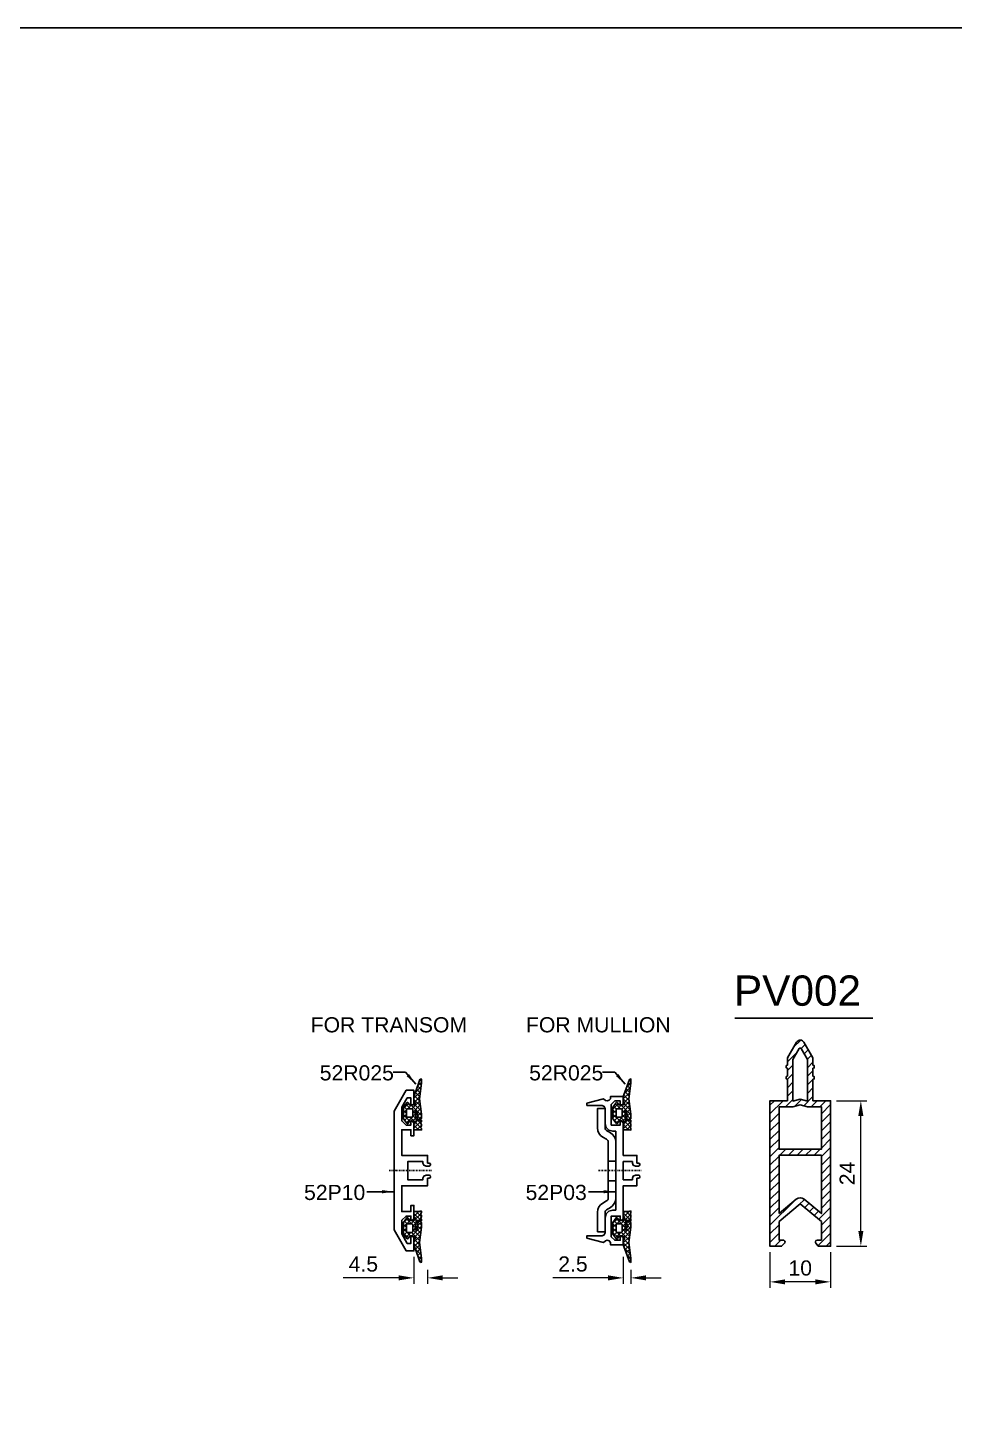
# Model space of a CAD drawing. Header units: millimetres. Extents: x 22319 to 27873, y 35287 to 39437.
# Drawn here: x 25878.4 to 26183.9, y 38976 to 39437 of the extents above; entities that cross this region are included whole.
import ezdxf

# ---------------------------------------------------------------- set-up
doc = ezdxf.new("R2010")
doc.units = ezdxf.units.MM
doc.header["$LTSCALE"] = 0.5
doc.linetypes.add('NEWDOT', pattern=[2, 1, -0.5, 0, -0.5])
for name, color, linetype in [('1', 1, 'Continuous'), ('22', 2, 'NEWDOT'), ('6', 6, 'Continuous'), ('arceringen', 6, 'Continuous'), ('FYLLD', 6, 'Continuous'), ('LIST', 2, 'Continuous'), ('MATT', 1, 'Continuous'), ('rubbers', 1, 'Continuous')]:
    doc.layers.add(name, color=color, linetype=linetype)
doc.layers.add('AM_5', color=3, linetype='Continuous', lineweight=18)
doc.layers.add('AM_6', color=2, linetype='Continuous', lineweight=20)
doc.styles.add('Border', font='ARIAL.TTF')
doc.styles.add('ROMANS', font='simplex.shx')
doc.styles.get("Standard").update_dxf_attribs({"font": 'ARIAL.TTF'})
doc.dimstyles.new('SBS_DIN$0', dxfattribs={"dimscale": 2, "dimtxt": 2.5, "dimasz": 2.5, "dimexe": 1, "dimexo": 1, "dimgap": 1, "dimtad": 1, "dimrnd": 0.5, "dimdsep": 46, "dimtxsty": 'Standard', "dimcen": 0, "dimclrd": 256, "dimclre": 256, "dimclrt": 2, "dimadec": 0, "dimazin": 2, "dimtp": 0.1, "dimtm": 0.1, "dimtfac": 0.71, "dimtofl": 0, "dimtmove": 0, "dimatfit": 3, "dimfxl": 0, "dimlwd": -1, "dimlwe": -1, "dimarcsym": 0})
doc.dimstyles.get("Standard").update_dxf_attribs({"dimtxt": 0.18, "dimasz": 0.18, "dimexe": 0.18, "dimexo": 0.0625, "dimgap": 0.09, "dimtad": 0, "dimtih": 1, "dimtoh": 1, "dimdec": 4, "dimzin": 0, "dimdsep": 46, "dimtxsty": 'Standard', "dimcen": 0.09, "dimadec": 0, "dimazin": 0, "dimtfac": 1, "dimtdec": 4, "dimtofl": 0, "dimtmove": 0, "dimatfit": 0, "dimfxl": 0, "dimtolj": 1, "dimtzin": 0, "dimarcsym": 0})

# ---------------------------------------------------------------- blocks, each defined once
blk = doc.blocks.new('*D310')
at = {"layer": 'AM_5'}
for p, q in [((26123.1938272351, 39033.018241354), (26123.1938272351, 39021.2406884341)), ((26143.1938272351, 39033.018241354), (26143.1938272351, 39021.2406884341)), ((26138.1938272351, 39023.2406884341), (26128.1938272351, 39023.2406884341))]:
    blk.add_line(p, q, dxfattribs=at)
for points in [[(26128.1938272351, 39024.07402176744), (26128.1938272351, 39022.40735510077), (26123.1938272351, 39023.2406884341)], [(26138.1938272351, 39024.07402176744), (26138.1938272351, 39022.40735510077), (26143.1938272351, 39023.2406884341)]]:
    blk.add_solid(points, dxfattribs=at)
at = {"layer": 'Defpoints', "color": 0}
for p in [(26123.1938272351, 39035.018241354), (26143.1938272351, 39035.018241354), (26123.1938272351, 39023.2406884341)]:
    blk.add_point(p, dxfattribs=at)
at = {"layer": 'AM_5', "color": 2, "insert": (26133.1938272351, 39027.79355337271), "char_height": 5, "attachment_point": 5}
blk.add_mtext('10', dxfattribs=at)
blk = doc.blocks.new('*D311')
at = {"layer": 'AM_5'}
for p, q in [((26145.1938272351, 39083.018241354), (26155.1938272351, 39083.018241354)), ((26153.1938272351, 39040.018241354), (26153.1938272351, 39078.018241354)), ((26145.1938272351, 39035.018241354), (26155.1938272351, 39035.018241354))]:
    blk.add_line(p, q, dxfattribs=at)
for points in [[(26152.36049390177, 39078.018241354), (26154.02716056844, 39078.018241354), (26153.1938272351, 39083.018241354)], [(26152.36049390177, 39040.018241354), (26154.02716056844, 39040.018241354), (26153.1938272351, 39035.018241354)]]:
    blk.add_solid(points, dxfattribs=at)
at = {"layer": 'Defpoints', "color": 0}
for p in [(26143.1938272351, 39083.018241354), (26153.1938272351, 39083.018241354), (26143.1938272351, 39035.018241354)]:
    blk.add_point(p, dxfattribs=at)
at = {"layer": 'AM_5', "color": 2, "insert": (26148.6835953115, 39059.01824135401), "char_height": 5, "attachment_point": 5, "rotation": 90}
blk.add_mtext('24', dxfattribs=at)
blk = doc.blocks.new('52R025')
at = {"layer": 'arceringen'}
h = blk.add_hatch(dxfattribs=at)
h.set_pattern_fill('ANSI37', color=256, scale=8, style=0)
h.set_pattern_definition([(45, (-946.5391729876393, 440.8052833423931), (-0.7071067811865475, 0.7071067811865476), []), (135, (-946.5391729876393, 440.8052833423931), (-0.7071067811865476, -0.7071067811865475), [])])
h.paths.add_polyline_path([(4.100000000000364, -2.200000000000045), (4.299999999999272, -2.399999999999977), (6.700000000000728, -2.399999999999977), (6.899999999999636, -2.200000000000045), (6.899999999999636, -0.6000000000000227), (6.700000000000728, -0.3999999999999773), (4.299999999999272, -0.3999999999999773), (4.100000000000364, -0.6000000000000227)], flags=16)
h.paths.add_polyline_path([(-5.790000000000873, 2.220000000000027), (-5.590000000000146, 2.009999999999991), (-1.3799999999992, 0.5499999999999545), (0, 0), (1.799999999999272, 0), (2.049999999999272, 0.42999999999995), (2.549999999999272, 0.42999999999995), (2.799999999999272, 0), (2.799999999999272, -1.5), (2.149999999999636, -1.879999999999995), (2, -2.120000000000005), (2.1299999999992, -2.379999999999995), (3.579999999999927, -3.399999999999977), (7.420000000000073, -3.399999999999977), (8.8700000000008, -2.379999999999995), (9, -2.120000000000005), (8.850000000000364, -1.879999999999995), (8.200000000000728, -1.5), (8.200000000000728, 0), (8.450000000000728, 0.42999999999995), (8.950000000000728, 0.42999999999995), (9.200000000000728, 0), (11, 0), (11, 1.899999999999977), (11.07999999999993, 2.059999999999945), (11.1200000000008, 2.5), (10.63999999999942, 2.5), (10.34000000000015, 2.340000000000032), (10.05999999999949, 2.340000000000032), (9.760000000000218, 2.5), (9.239999999999782, 2.5), (8.94000000000051, 2.340000000000032), (8.659999999999854, 2.340000000000032), (8.360000000000582, 2.5), (7.8799999999992, 2.5), (7.920000000000073, 2.059999999999945), (8, 1.899999999999977), (8, 0.7999999999999545), (4.930000000000291, 0.5599999999999454), (4.760000000000218, 0.8799999999999955), (6.299999999999272, 1.340000000000032), (6.559999999999491, 1.259999999999991), (7.159999999999854, 1.059999999999945), (7.700000000000728, 1.399999999999977), (7.790000000000873, 2.029999999999973), (7.350000000000364, 2.5), (5.829999999999927, 2.5), (0.8299999999999272, 1.870000000000005), (-4.409999999999854, 2.5), (-5.719999999999345, 2.5)])
at = {"color": 0, "linetype": 'ByBlock'}
for points in [[(-5.790000000000873, 2.220000000000027), (-5.590000000000146, 2.009999999999991), (-1.3799999999992, 0.5499999999999545), (0, 0), (1.799999999999272, 0), (2.049999999999272, 0.42999999999995), (2.549999999999272, 0.42999999999995), (2.799999999999272, 0), (2.799999999999272, -1.5), (2.149999999999636, -1.879999999999995), (2, -2.120000000000005), (2.1299999999992, -2.379999999999995), (3.579999999999927, -3.399999999999977), (7.420000000000073, -3.399999999999977), (8.8700000000008, -2.379999999999995), (9, -2.120000000000005), (8.850000000000364, -1.879999999999995), (8.200000000000728, -1.5), (8.200000000000728, 0), (8.450000000000728, 0.42999999999995), (8.950000000000728, 0.42999999999995), (9.200000000000728, 0), (11, 0), (11, 1.899999999999977), (11.07999999999993, 2.059999999999945), (11.1200000000008, 2.5), (10.63999999999942, 2.5), (10.34000000000015, 2.340000000000032), (10.05999999999949, 2.340000000000032), (9.760000000000218, 2.5), (9.239999999999782, 2.5), (8.94000000000051, 2.340000000000032), (8.659999999999854, 2.340000000000032), (8.360000000000582, 2.5), (7.8799999999992, 2.5), (7.920000000000073, 2.059999999999945), (8, 1.899999999999977), (8, 0.7999999999999545), (4.930000000000291, 0.5599999999999454), (4.760000000000218, 0.8799999999999955), (6.299999999999272, 1.340000000000032), (6.559999999999491, 1.259999999999991), (7.159999999999854, 1.059999999999945), (7.700000000000728, 1.399999999999977), (7.790000000000873, 2.029999999999973), (7.350000000000364, 2.5), (5.829999999999927, 2.5), (0.8299999999999272, 1.870000000000005), (-4.409999999999854, 2.5), (-5.719999999999345, 2.5)], [(4.100000000000364, -2.200000000000045), (4.299999999999272, -2.399999999999977), (6.700000000000728, -2.399999999999977), (6.899999999999636, -2.200000000000045), (6.899999999999636, -0.6000000000000227), (6.700000000000728, -0.3999999999999773), (4.299999999999272, -0.3999999999999773), (4.100000000000364, -0.6000000000000227)]]:
    blk.add_lwpolyline(points, close=True, dxfattribs=at)
blk = doc.blocks.new('*D458')
at = {"layer": 'AM_5'}
for p, q in [((26074.82156078167, 39031.45659532154), (26074.82156078167, 39022.56503019496)), ((26077.32156078167, 39027.24035532153), (26077.32156078167, 39022.56503019496)), ((26069.82156078167, 39024.56503019496), (26051.5957763342, 39024.56503019496)), ((26082.32156078167, 39024.56503019496), (26087.32156078167, 39024.56503019496))]:
    blk.add_line(p, q, dxfattribs=at)
for points in [[(26069.82156078167, 39025.39836352829), (26069.82156078167, 39023.73169686162), (26074.82156078167, 39024.56503019496)], [(26082.32156078167, 39025.39836352829), (26082.32156078167, 39023.73169686162), (26077.32156078167, 39024.56503019496)]]:
    blk.add_solid(points, dxfattribs=at)
at = {"layer": 'Defpoints', "color": 0}
for p in [(26074.82156078167, 39033.45659532154), (26077.32156078167, 39029.24035532153), (26074.82156078167, 39024.56503019496)]:
    blk.add_point(p, dxfattribs=at)
at = {"layer": 'AM_5', "color": 2, "insert": (26058.20866855794, 39029.11789513357), "char_height": 5, "attachment_point": 5}
blk.add_mtext('2.5', dxfattribs=at)
blk = doc.blocks.new('*D459')
at = {"layer": 'AM_5'}
for p, q in [((26005.72859836276, 39031.45659532154), (26005.72859836276, 39022.56503019496)), ((26010.22859836276, 39027.24035532153), (26010.22859836276, 39022.56503019496)), ((26000.72859836276, 39024.56503019496), (25982.38685211447, 39024.56503019496)), ((26015.22859836276, 39024.56503019496), (26020.22859836276, 39024.56503019496))]:
    blk.add_line(p, q, dxfattribs=at)
for points in [[(26000.72859836276, 39025.39836352829), (26000.72859836276, 39023.73169686162), (26005.72859836276, 39024.56503019496)], [(26015.22859836276, 39025.39836352829), (26015.22859836276, 39023.73169686162), (26010.22859836276, 39024.56503019496)]]:
    blk.add_solid(points, dxfattribs=at)
at = {"layer": 'Defpoints', "color": 0}
for p in [(26005.72859836276, 39033.45659532154), (26010.22859836276, 39029.24035532153), (26005.72859836276, 39024.56503019496)]:
    blk.add_point(p, dxfattribs=at)
at = {"layer": 'AM_5', "color": 2, "insert": (25989.05772523861, 39029.10766320996), "char_height": 5, "attachment_point": 5}
blk.add_mtext('4.5', dxfattribs=at)

msp = doc.modelspace()

# ---------------------------------------------------------------- hatches: boundary and pattern name
at = {"layer": 'FYLLD'}
h = msp.add_hatch(dxfattribs=at)
h.set_pattern_fill('USER', color=256, scale=2, angle=45, pattern_type=0)
h.set_pattern_definition([(45, (25373.99382723511, 38640.618241354), (-1.414213562373095, 1.414213562373095), [])])
edge = h.paths.add_edge_path()
edge.add_line((26143.1938272351, 39083.018241354), (26137.3938272351, 39083.018241354))
edge.add_line((26137.3938272351, 39090.118241354), (26137.3938272351, 39083.018241354))
edge.add_line((26137.79382723511, 39090.22542103098), (26137.3938272351, 39090.11824135401))
edge.add_line((26137.79382723511, 39090.22542103098), (26137.79382723511, 39091.01106167703))
edge.add_line((26137.79382723511, 39091.01106167703), (26137.3938272351, 39091.11824135399))
edge.add_line((26137.3938272351, 39093.718241354), (26137.3938272351, 39091.118241354))
edge.add_line((26137.79382723511, 39093.82542103098), (26137.3938272351, 39093.718241354))
edge.add_line((26137.79382723511, 39093.82542103098), (26137.79382723511, 39094.61106167703))
edge.add_line((26137.3938272351, 39094.718241354), (26137.79382723511, 39094.61106167703))
edge.add_line((26137.3938272351, 39094.718241354), (26137.3938272351, 39097.14372429446))
edge.add_line((26134.4062628004, 39102.31833768625), (26137.3938272351, 39097.14372429447))
edge.add_arc((26133.1938272351, 39101.61833768625), 1.39999999999998, 30.00000000000262, 90)
edge.add_arc((26133.1938272351, 39101.61833768625), 1.400000000000205, 90, 149.9999999999974)
edge.add_line((26128.9938272351, 39097.14372429446), (26131.9813916698, 39102.31833768625))
edge.add_line((26128.9938272351, 39094.718241354), (26128.9938272351, 39097.14372429445))
edge.add_line((26128.5938272351, 39094.61106167703), (26128.99382723511, 39094.718241354))
edge.add_line((26128.5938272351, 39094.61106167703), (26128.5938272351, 39093.82542103098))
edge.add_line((26128.9938272351, 39093.718241354), (26128.5938272351, 39093.82542103097))
edge.add_line((26128.9938272351, 39091.118241354), (26128.9938272351, 39093.718241354))
edge.add_line((26128.5938272351, 39091.01106167703), (26128.99382723511, 39091.11824135399))
edge.add_line((26128.5938272351, 39091.01106167703), (26128.5938272351, 39090.22542103097))
edge.add_line((26128.9938272351, 39090.118241354), (26128.5938272351, 39090.22542103098))
edge.add_line((26128.9938272351, 39090.118241354), (26128.9938272351, 39083.018241354))
edge.add_line((26123.1938272351, 39083.018241354), (26128.9938272351, 39083.018241354))
edge.add_line((26123.1938272351, 39083.018241354), (26123.1938272351, 39035.018241354))
edge.add_line((26123.1938272351, 39035.018241354), (26127.04235537253, 39035.018241354))
edge.add_line((26127.04235537253, 39035.018241354), (26128.01809130382, 39035.99397728529))
edge.add_arc((26127.5938272351, 39036.418241354), 0.5999999999999888, -45.00000000003839, -3.281148752408615)
edge.add_arc((26127.5938272351, 39036.418241354), 0.6000000000002175, -3.281148752408615, 90)
edge.add_line((26126.1938272351, 39037.018241354), (26127.5938272351, 39037.018241354))
edge.add_line((26126.1938272351, 39043.14454393576), (26126.1938272351, 39037.018241354))
edge.add_line((26126.1938272351, 39043.14454393576), (26133.1938272351, 39049.018241354))
edge.add_line((26133.1938272351, 39049.018241354), (26140.1938272351, 39043.14454393576))
edge.add_line((26140.1938272351, 39043.14454393576), (26140.1938272351, 39037.018241354))
edge.add_line((26138.79382723511, 39037.018241354), (26140.19382723511, 39037.018241354))
edge.add_arc((26138.79382723511, 39036.418241354), 0.5999999999997954, 90, 176.147953645934)
edge.add_arc((26138.79382723511, 39036.418241354), 0.6000000000002291, 176.147953645934, 225.000000000023)
edge.add_line((26138.36956316639, 39035.99397728529), (26139.14529909768, 39035.018241354))
edge.add_line((26139.14529909768, 39035.018241354), (26143.1938272351, 39035.018241354))
edge.add_line((26143.1938272351, 39083.018241354), (26143.1938272351, 39035.018241354))
edge = h.paths.add_edge_path(flags=16)
edge.add_arc((26133.1938272351, 39049.018241354), 1.999999999999957, 50.00000000000345, 129.9999999999917)
edge.add_line((26126.1938272351, 39045.75535851442), (26131.90825201573, 39050.55033024024))
edge.add_line((26126.1938272351, 39065.018241354), (26126.1938272351, 39045.75535851443))
edge.add_line((26140.1938272351, 39065.018241354), (26126.1938272351, 39065.018241354))
edge.add_line((26140.1938272351, 39065.018241354), (26140.1938272351, 39045.75535851443))
edge.add_line((26134.47940245448, 39050.55033024024), (26140.19382723511, 39045.75535851442))
edge.add_arc((26133.1938272351, 39100.01833768625), 0.4000000000002482, 29.99999999993998, 150.0000000000405)
edge.add_line((26130.79382723511, 39096.66141574808), (26132.84741707359, 39100.21833768624))
edge.add_line((26130.79382723511, 39096.66141574808), (26130.79382723511, 39082.88173847874))
edge.add_line((26130.79382723511, 39082.88173847874), (26133.19382723511, 39083.52481654058))
edge.add_line((26133.1938272351, 39083.52481654058), (26135.5938272351, 39082.88173847874))
edge.add_line((26135.5938272351, 39096.66141574808), (26135.5938272351, 39082.88173847874))
edge.add_line((26133.54023739662, 39100.21833768625), (26135.5938272351, 39096.66141574809))
edge.add_line((26133.1938272351, 39081.66131941583), (26135.5938272351, 39081.018241354))
edge.add_line((26135.5938272351, 39081.018241354), (26140.1938272351, 39081.018241354))
edge.add_line((26140.1938272351, 39081.018241354), (26140.1938272351, 39067.018241354))
edge.add_line((26140.1938272351, 39067.018241354), (26126.1938272351, 39067.018241354))
edge.add_line((26126.1938272351, 39081.018241354), (26126.1938272351, 39067.018241354))
edge.add_line((26130.79382723511, 39081.018241354), (26126.1938272351, 39081.018241354))
edge.add_line((26130.79382723511, 39081.018241354), (26133.1938272351, 39081.66131941584))

# ---------------------------------------------------------------- linework, layer by layer
msp.add_line((26111.62154127249, 39110.22029281519), (26157.09427572341, 39110.22029281519))
for points in [[(22318.70771382542, 39437.03467588875), (27872.65919384413, 39437.03467588875), (27872.65919384413, 35287.04940153871), (22318.70771382542, 35287.04940153871)], [(26126.1938272351, 39081.018241354), (26130.79382723511, 39081.018241354), (26133.1938272351, 39081.66131941583), (26135.5938272351, 39081.018241354), (26140.1938272351, 39081.018241354), (26140.1938272351, 39067.018241354), (26126.1938272351, 39067.018241354)]]:
    msp.add_lwpolyline(points, close=True)
for points in [[(26128.9938272351, 39091.118241354), (26128.9938272351, 39093.718241354), (26128.5938272351, 39093.82542103098), (26128.5938272351, 39094.61106167703), (26128.9938272351, 39094.718241354), (26128.9938272351, 39097.14372429446), (26131.9813916698, 39102.31833768625, -0.2679491924313181), (26133.1938272351, 39103.01833768626, -0.2679491924313181), (26134.4062628004, 39102.31833768625), (26137.3938272351, 39097.14372429446), (26137.3938272351, 39094.718241354), (26137.79382723511, 39094.61106167703), (26137.79382723511, 39093.82542103098), (26137.3938272351, 39093.718241354), (26137.3938272351, 39091.118241354), (26137.79382723511, 39091.01106167703), (26137.79382723511, 39090.22542103098), (26137.3938272351, 39090.118241354), (26137.3938272351, 39083.018241354), (26143.1938272351, 39083.018241354), (26143.1938272351, 39035.018241354), (26139.14529909768, 39035.018241354), (26138.36956316639, 39035.99397728529, -0.2164453754118905), (26138.19518272227, 39036.45854950765, -0.3946564050716648), (26138.79382723511, 39037.018241354), (26140.1938272351, 39037.018241354), (26140.1938272351, 39043.14454393576), (26133.1938272351, 39049.018241354), (26126.1938272351, 39043.14454393576), (26126.1938272351, 39037.018241354), (26127.5938272351, 39037.018241354, -0.4310878545444273), (26128.19284365635, 39036.38390002215, -0.1840704505670157), (26128.01809130382, 39035.99397728529), (26127.04235537253, 39035.018241354), (26123.1938272351, 39035.018241354), (26123.1938272351, 39083.018241354), (26128.9938272351, 39083.018241354), (26128.9938272351, 39090.118241354), (26128.5938272351, 39090.22542103098), (26128.5938272351, 39091.01106167703)], [(26132.84741707359, 39100.21833768625, -0.577350269190112), (26133.54023739662, 39100.21833768625), (26135.5938272351, 39096.66141574808), (26135.5938272351, 39082.88173847874), (26133.1938272351, 39083.52481654058), (26130.79382723511, 39082.88173847874), (26130.79382723511, 39096.66141574808)], [(26126.1938272351, 39045.75535851442), (26131.90825201573, 39050.55033024024, -0.3639702342654355), (26134.47940245448, 39050.55033024024), (26140.1938272351, 39045.75535851442), (26140.1938272351, 39065.018241354), (26126.1938272351, 39065.018241354)]]:
    msp.add_lwpolyline(points, format="xyb", close=True)
at = {"layer": '1'}
for p, q in [((26072.32156078168, 39063.10662494799), (26069.82156078168, 39063.10662494799)), ((26072.32156078168, 39056.60662494799), (26069.82156078168, 39056.60662494799))]:
    msp.add_line(p, q, dxfattribs=at)
msp.add_lwpolyline([(26066.32156078168, 39074.03493748505), (26066.32156078168, 39080.45758721586), (26068.82156078168, 39080.45758721586), (26068.82156078168, 39074.03493748505, 0.2679491924311014), (26069.32156078168, 39073.16891208127), (26070.57156078168, 39072.44722424478, -0.2679491924310667), (26072.32156078168, 39069.41613533153), (26072.32156078168, 39050.82136038026, -0.2679491924312761), (26070.57156078167, 39047.79027146701), (26069.32156078168, 39047.06858363052, 0.2679491924313022), (26068.82156078168, 39046.20255822674), (26068.82156078168, 39039.77990849593), (26066.32156078168, 39039.77990849593), (26066.32156078168, 39046.20255822674, -0.2679491924312011), (26068.07156078168, 39049.23364713998), (26069.32156078168, 39049.95533497647, 0.2679491924312979), (26069.82156078168, 39050.82136038026), (26069.82156078168, 39069.41613533153, 0.2679491924310957), (26069.32156078168, 39070.28216073531), (26068.07156078167, 39071.0038485718, -0.2679491924309667)], format="xyb", close=True, dxfattribs=at)
at = {"layer": '22'}
for p, q in [((25997.52861636276, 39059.95662532154), (26011.72859836276, 39059.95662532154)), ((26066.62157878168, 39059.95662532154), (26080.82156078167, 39059.95662532154))]:
    msp.add_line(p, q, dxfattribs=at)
at = {"layer": '6'}
msp.add_lwpolyline([(26005.72859836276, 39048.45662532154), (26005.72859836276, 39044.15663032154), (26005.02861636275, 39043.45662532154), (26004.72859836276, 39043.45662532154), (26004.72859836276, 39044.95662532154), (26003.12859836275, 39044.95662532154), (26001.72859836276, 39043.55662532154), (26001.72859836276, 39039.0547015329), (26003.51727349735, 39035.95662532154), (26004.72859836276, 39035.95662532154), (26004.72859836276, 39038.45662532154), (26005.02861636275, 39038.45662532154), (26005.72859836276, 39037.75662832154), (26005.72859836276, 39033.45662532154), (26003.22859836276, 39033.45662532154), (25999.22859836276, 39040.38482855182), (25999.22859836276, 39059.65662532154), (25999.52859836275, 39059.95662532154), (25999.22859836276, 39060.25662532154), (25999.22859836276, 39079.52842209127), (26003.22859836276, 39086.45662532154), (26005.72859836276, 39086.45662532154), (26005.72859836276, 39082.15662232154), (26005.02861636275, 39081.45662532154), (26004.72859836276, 39081.45662532154), (26004.72859836276, 39083.95662532154), (26003.51727349735, 39083.95662532154), (26001.72859836276, 39080.85854911019), (26001.72859836276, 39076.35662532155), (26003.12859836275, 39074.95662532154), (26004.72859836276, 39074.95662532154), (26004.72859836276, 39076.45662532154), (26005.02861636275, 39076.45662532154), (26005.72859836276, 39075.75662032155), (26005.72859836276, 39071.45662532154), (26004.72859836276, 39071.45662532154), (26004.72859836276, 39073.45662532154), (26001.72859836276, 39073.45662532154), (26001.72859836276, 39064.95662532154), (26010.22859836276, 39064.95662532154), (26010.22859836276, 39062.45662532154), (26010.72859836276, 39062.45662532154), (26011.08214436276, 39062.31017932154), (26011.22859836276, 39061.95662532154), (26011.08214436276, 39061.60307132154), (26010.72859836276, 39061.45662532154), (26009.72859836276, 39061.45662532154), (26009.02150636275, 39061.74951732154), (26008.72859836276, 39062.45662532154), (26008.72859836276, 39062.95662532154), (26003.72859836276, 39062.95662532154), (26003.72859836276, 39056.95662532154), (26008.72859836276, 39056.95662532154), (26008.72859836276, 39057.45662532154), (26009.02150636275, 39058.16373332154), (26009.72859836276, 39058.45662532154), (26010.72859836276, 39058.45662532154), (26011.08214436276, 39058.31017932154), (26011.22859836276, 39057.95662532154), (26011.08214436276, 39057.60307132154), (26010.72859836276, 39057.45662532154), (26010.22859836276, 39057.45662532154), (26010.22859836276, 39054.95662532154), (26001.72859836276, 39054.95662532154), (26001.72859836276, 39046.45662532154), (26004.72859836276, 39046.45662532154), (26004.72859836276, 39048.45662532154), (26005.72859836276, 39048.45662532154), (26005.72859836276, 39044.65663032154)], dxfattribs=at)
msp.add_lwpolyline([(26079.32156078167, 39057.45662532154), (26079.82156078167, 39057.45662532154), (26080.17510678168, 39057.60307132154), (26080.32156078167, 39057.95662532154), (26080.17510678168, 39058.31017932154), (26079.82156078167, 39058.45662532154), (26078.82156078167, 39058.45662532154), (26078.11446878168, 39058.16373332153), (26077.82156078167, 39057.45662532154), (26077.82156078167, 39056.95662532154), (26074.82156078167, 39056.95662532154), (26074.82156078167, 39062.95662532154), (26077.82156078167, 39062.95662532154), (26077.82156078167, 39062.45662532154), (26078.11446878168, 39061.74951732154), (26078.82156078167, 39061.45662532154), (26079.82156078167, 39061.45662532154), (26080.17510678168, 39061.60307132154), (26080.32156078167, 39061.95662532154), (26080.17510678168, 39062.31017932154), (26079.82156078167, 39062.45662532154), (26079.32156078167, 39062.45662532154), (26079.32156078167, 39064.95662532154), (26074.82156078167, 39064.95662532154), (26074.82156078167, 39075.75662832153), (26074.12157878168, 39076.45662532154), (26073.82156078167, 39076.45662532154), (26073.82156078167, 39074.95662532154), (26070.82156078167, 39074.95662532154), (26070.82156078167, 39081.75662832153), (26072.02157278168, 39082.95662932154), (26073.82156078167, 39082.95662932154), (26073.82156078167, 39081.45662932154), (26074.12157878168, 39081.45662932154), (26074.82156078167, 39082.15663032153), (26074.82156078167, 39084.45662932154), (26070.62157878168, 39084.45662932154), (26070.62157878168, 39083.67704632153), (26070.17904378167, 39083.15276132154), (26069.52157278168, 39082.95662932154), (26068.96746578168, 39083.09221532154), (26068.31276869718, 39083.66639576595), (26062.82156078167, 39082.19504032154), (26062.82156078167, 39081.45662932154), (26067.82156078167, 39081.45662932154), (26068.52865278168, 39081.16373632153), (26068.82156078167, 39080.45662932154), (26068.82156078167, 39075.45662532154), (26069.15649078168, 39074.20662532154), (26070.07156078167, 39073.29156332154), (26071.32156078167, 39072.95662532154), (26072.32156078167, 39072.95662532154), (26072.32156078167, 39046.95662532154), (26071.32156078167, 39046.95662532154), (26070.07156078167, 39046.62168732154), (26069.15649078168, 39045.70662532154), (26068.82156078167, 39044.45662532154), (26068.82156078167, 39039.45662532154), (26068.52865278168, 39038.74951732154), (26067.82156078167, 39038.45662532154), (26062.82156078167, 39038.45662532154), (26062.82156078167, 39037.71821432154), (26068.31272185376, 39036.24686329866), (26068.96746578168, 39036.82104332154), (26069.52157278168, 39036.95662532154), (26070.17904378167, 39036.76049632153), (26070.62157878168, 39036.23621232154), (26070.62157878168, 39035.45662532154), (26074.82156078167, 39035.45662532154), (26074.82156078167, 39037.75662832153), (26074.12157878168, 39038.45662532154), (26073.82156078167, 39038.45662532154), (26073.82156078167, 39036.95662532154), (26072.02157278168, 39036.95662532154), (26070.82156078167, 39038.15663032153), (26070.82156078167, 39044.95662532154), (26073.82156078167, 39044.95662532154), (26073.82156078167, 39043.45662532154), (26074.12157878168, 39043.45662532154), (26074.82156078167, 39044.15663032153), (26074.82156078167, 39054.95662532154), (26079.32156078167, 39054.95662532154)], close=True, dxfattribs=at)
at = {"layer": 'LIST'}
msp.add_line((26005.72859836276, 39082.15663032153), (26005.72859836276, 39084.45662932154), dxfattribs=at)
at = {"layer": 'MATT'}
for points in [[(26003.34307320706, 39091.13720058164), (26004.14348388235, 39091.82175523879), (26006.34313297091, 39088.43961657085)], [(26072.43603562598, 39091.13720058164), (26073.23644630126, 39091.82175523879), (26075.43609538983, 39088.43961657085)], [(25995.22859836276, 39052.46647262853), (25995.22859836276, 39053.51969260923), (25999.22859836276, 39052.99308261888)], [(26068.32156078167, 39052.46647262853), (26068.32156078167, 39053.51969260923), (26072.32156078167, 39052.99308261888)]]:
    msp.add_solid(points, dxfattribs=at)

# ---------------------------------------------------------------- block references
at = {"layer": 'rubbers', "linetype": 'Continuous', "rotation": 270}
for p in [(26005.72859736276, 39084.45665132154), (26074.82155978168, 39084.45665132154)]:
    msp.add_blockref('52R025', p, dxfattribs=at)
at = {"layer": 'rubbers', "linetype": 'Continuous', "xscale": -1, "rotation": 270}
for p in [(26005.72859736276, 39035.45659932154), (26074.82155978168, 39035.45659932154)]:
    msp.add_blockref('52R025', p, dxfattribs=at)

# ---------------------------------------------------------------- texts
at = {"layer": 'AM_6'}
for s, insert, char_height, attachment_point, style in [('{\\fArial|b0|i0|c238|p34;PV002}', (26153.26325325805, 39114.22029281519), 10, 9, 'ROMANS'), ('52R025', (25974.66373602218, 39094.72611162058), 5, 1, 'Border'), ('52R025', (26043.7566984411, 39094.72611162058), 5, 1, 'Border'), ('52P10', (25969.48883172472, 39055.26252391793), 5, 1, 'Border'), ('52P03', (26042.58179414364, 39055.26252391793), 5, 1, 'Border')]:
    msp.add_mtext(s, dxfattribs=dict(at, insert=insert, char_height=char_height, attachment_point=attachment_point, style=style))
at = {"layer": 'AM_6', "char_height": 5, "width": 55.3932341542677, "attachment_point": 1}
for s, insert in [(' FOR TRANSOM', (25969.73356623872, 39110.57811117457)), ('  FOR MULLION', (26038.82652865764, 39110.57811117457))]:
    msp.add_mtext(s, dxfattribs=dict(at, insert=insert))

# ---------------------------------------------------------------- dimensions: what is measured, and where the dimension line sits
at = {"layer": 'AM_5'}
dim = msp.add_linear_dim(base=(26153.1938272351, 39083.018241354), p1=(26143.1938272351, 39035.018241354), p2=(26143.1938272351, 39083.018241354), angle=90, text='24', dimstyle='SBS_DIN$0', dxfattribs=at)
dim.commit()
dim.dimension.update_dxf_attribs({"geometry": '*D311', "text_midpoint": (26148.6835953115, 39059.01824135401)})
for base, p1, p2, picture, middle in [((26005.72859836276, 39024.56503019496), (26010.22859836276, 39029.24035532153), (26005.72859836276, 39033.45659532154), '*D459', (25989.05772523861, 39029.10766320996)), ((26074.82156078167, 39024.56503019496), (26077.32156078167, 39029.24035532153), (26074.82156078167, 39033.45659532154), '*D458', (26058.20866855794, 39029.11789513357))]:
    dim = msp.add_linear_dim(base=base, p1=p1, p2=p2, dimstyle='SBS_DIN$0', dxfattribs=at)
    dim.commit()
    dim.dimension.update_dxf_attribs({"geometry": picture, "text_midpoint": middle})
dim = msp.add_linear_dim(base=(26123.1938272351, 39023.2406884341), p1=(26143.1938272351, 39035.018241354), p2=(26123.1938272351, 39035.018241354), text='10', dimstyle='SBS_DIN$0', dxfattribs=at)
dim.commit()
dim.dimension.update_dxf_attribs({"geometry": '*D310', "text_midpoint": (26133.1938272351, 39027.79355337271)})

# ---------------------------------------------------------------- leaders
at = {"layer": 'MATT', "has_arrowhead": 0}
for points in [[(26006.34313297091, 39088.43961657085), (26002.9075305509, 39092.45667032153), (25998.87687973677, 39092.45667032153)], [(26075.43609538983, 39088.43961657085), (26072.00049296981, 39092.45667032153), (26067.96984215569, 39092.45667032153)], [(25999.22859836276, 39052.99308261888), (25990.20759479974, 39052.99308261888)], [(26072.32156078167, 39052.99308261888), (26063.30055721866, 39052.99308261888)]]:
    msp.add_leader(points, dimstyle='Standard', dxfattribs=at)

doc.saveas('drawing.dxf')
